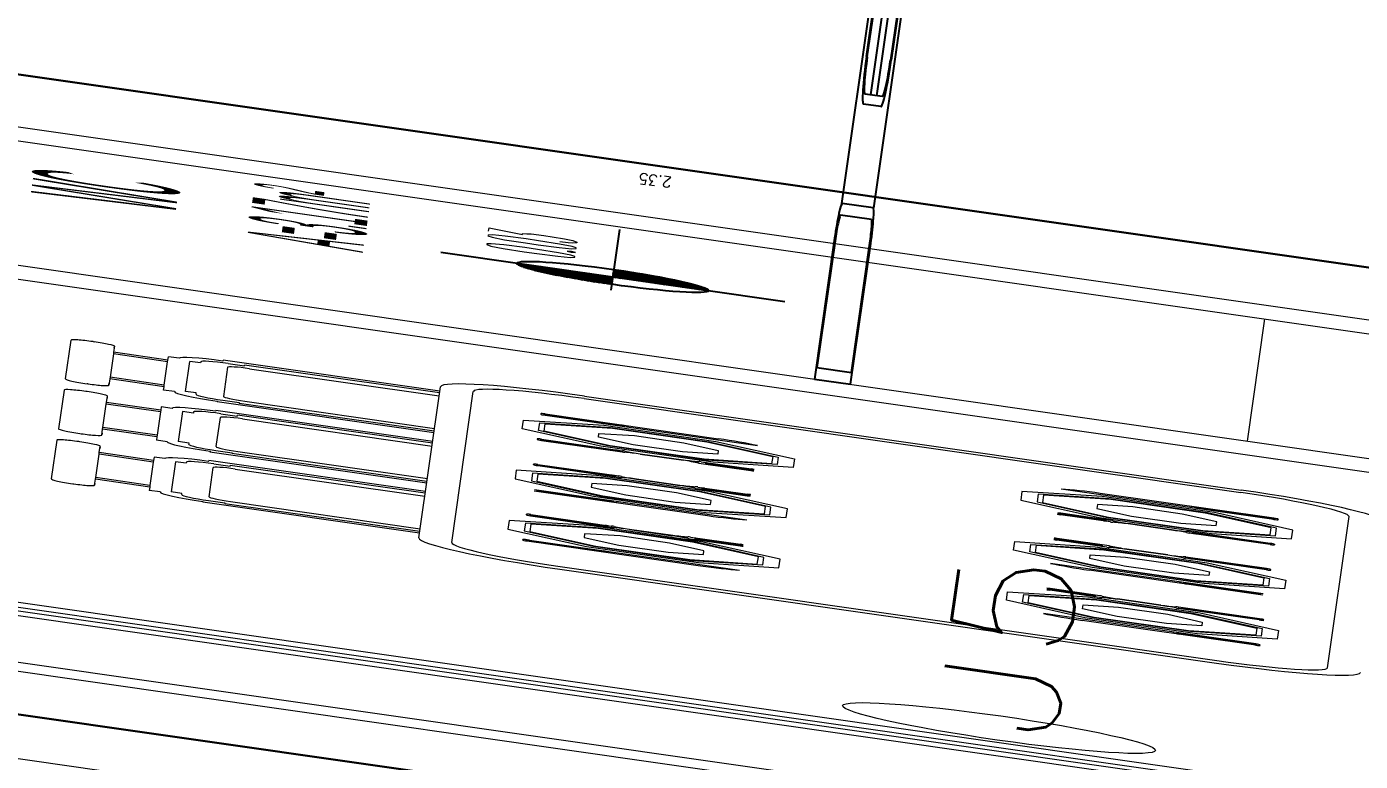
# Model space of a CAD drawing. Header units: millimetres. Extents: x -361192058 to 101130107379, y -14071650034 to 19218552450.
# Drawn here: x -135577.6 to -135510.8, y 40410.8 to 40447.6 of the extents above; entities that cross this region are included whole.
import ezdxf
from ezdxf.enums import TextEntityAlignment as Align

# ---------------------------------------------------------------- set-up
doc = ezdxf.new("R2010")
doc.units = ezdxf.units.MM
doc.header["$LTSCALE"] = 0.5
for name, color, linetype in [('02', 2, 'Continuous'), ('DIVERSOS', 4, 'Continuous'), ('ESQUADRIA', 3, 'Continuous'), ('MOBIL-I', 251, 'Continuous'), ('parede', 2, 'Continuous'), ('PISO', 8, 'Continuous'), ('TEXTO2', 3, 'Continuous'), ('TXT_0', 7, 'Continuous')]:
    doc.layers.add(name, color=color, linetype=linetype)
doc.styles.add('ADITIVOCAD', font='ROMANS.shx')
doc.styles.add('SANSSERIF', font='sas_____.pfb', dxfattribs={"height": 1})
doc.styles.get("Standard").update_dxf_attribs({"font": 'txt.shx', "height": 0.12})
doc.dimstyles.new('ESCALA50', dxfattribs={"dimtxt": 0.1, "dimasz": 0.06, "dimexe": 0.18, "dimexo": 0.06, "dimgap": 0.1, "dimtad": 1, "dimzin": 4, "dimdsep": 46, "dimtxsty": 'Standard', "dimblk1": 'BOLA', "dimblk2": 'BOLA', "dimsah": 1, "dimcen": -0.06, "dimse1": 1, "dimse2": 1, "dimclrd": 7, "dimclrt": 3, "dimadec": 0, "dimazin": 0, "dimtfac": 1, "dimtix": 1, "dimtmove": 0, "dimatfit": 3, "dimldrblk": 'BOLA', "dimfxl": 0, "dimtolj": 1, "dimtzin": 4, "dimarcsym": 0})

# ---------------------------------------------------------------- blocks, each defined once
blk = doc.blocks.new('ADC_VASO_02')
blk.add_lwpolyline([(-0.175, 0.15), (-0.175, 0.6, -0.414214), (-0.125, 0.65), (0.125, 0.65, -0.414214), (0.175, 0.6), (0.175, 0.1496)], format="xyb")
for points in [[(0.1388, 0.2754, -0.414214), (0.0988, 0.2354), (-0.0948, 0.2354, -0.414214), (-0.1348, 0.2754), (-0.1348, 0.5704, -0.414214), (-0.0948, 0.6104), (0.0988, 0.6104, -0.414214), (0.1388, 0.5704)], [(0.1303, 0.2754, -0.414214), (0.0988, 0.2439), (-0.0948, 0.2439, -0.414214), (-0.1263, 0.2754), (-0.1263, 0.5704, -0.414214), (-0.0948, 0.6019), (0.0988, 0.6019, -0.414214), (0.1303, 0.5704)], [(-0.17, 0.15, 0.414214), (-0.2, 0.12), (-0.2, 0), (0.2, 0), (0.2, 0.12, 0.414214), (0.17, 0.15)], [(-0.17, 0.14, 0.414214), (-0.19, 0.12), (-0.19, 0.01), (0.19, 0.01), (0.19, 0.12, 0.414214), (0.17, 0.14)]]:
    blk.add_lwpolyline(points, format="xyb", close=True)
blk.add_lwpolyline([(0.0363, 0.2439), (0.0363, 0.3375), (-0.0344, 0.3375), (-0.0344, 0.2439)])
blk.add_arc((0.0009, 0.3215), 0.0388, 24.3951, 155.6049)
blk = doc.blocks.new('Adc_nivelpl')
h = blk.add_hatch()
h.set_pattern_fill('_U', color=256, scale=0.005, angle=45, style=0, double=1)
h.set_pattern_definition([(45, (-5.8772514, -3.5161936), (-0.003535534, 0.003535534), []), (135, (-5.8772514, -3.5161936), (-0.003535534, -0.003535534), [])])
h.paths.add_polyline_path([(0.1954, -0.0865, 0.414214), (0.0865, -0.1954), (0.1954, -0.1954)])
h.paths.add_polyline_path([(0.1954, -0.1954), (0.1954, -0.3043, 0.414214), (0.3043, -0.1954)])
for p, q in [((0.1954, 0), (0.1954, -0.3908)), ((0.8958, -0.1954), (0, -0.1954))]:
    blk.add_line(p, q)
blk.add_circle((0.1954, -0.1954), 0.1089)
at = {"flags": 8}
blk.add_attdef('NIVEL', (0.3642, -0.1501), '', height=0.1, dxfattribs=at)
blk = doc.blocks.new('BOLA')
for p, q in [((0, -1.435), (0, 1.435)), ((-1.435, 0), (1.435, 0))]:
    blk.add_line(p, q)
blk.add_circle((0, 0), 0.452)
blk = doc.blocks.new('*D783')
at = {"layer": 'Defpoints', "color": 0, "transparency": 16777216}
for p in [(3914.988, 2436.488), (3914.988, 2434.138), (3915.7056, 2434.138)]:
    blk.add_point(p, dxfattribs=at)
at = {"layer": 'DIVERSOS', "color": 7, "lineweight": -2, "transparency": 16777216}
blk.add_line((3915.7056, 2436.428), (3915.7056, 2434.198), dxfattribs=at)
at = {"layer": 'DIVERSOS', "color": 7, "lineweight": -2, "transparency": 16777216, "xscale": 0.06, "yscale": 0.06, "zscale": 0.06}
for p, rotation in [((3915.7056, 2436.488), 90), ((3915.7056, 2434.138), 270)]:
    blk.add_blockref('BOLA', p, dxfattribs=dict(at, rotation=rotation))
at = {"layer": 'DIVERSOS', "color": 3, "lineweight": 18, "transparency": 16777216, "insert": (3915.5456, 2435.313), "char_height": 0.12, "attachment_point": 5, "rotation": 90}
blk.add_mtext('\\A1;2.35', dxfattribs=at)
blk = doc.blocks.new('*D809')
at = {"layer": 'Defpoints', "color": 0, "transparency": 16777216}
for p in [(3908.7717, 2436.488), (3909.838, 2436.488), (3909.838, 2430.338)]:
    blk.add_point(p, dxfattribs=at)
at = {"layer": 'DIVERSOS', "color": 7, "lineweight": -2, "transparency": 16777216}
blk.add_line((3908.7717, 2430.398), (3908.7717, 2436.428), dxfattribs=at)
at = {"layer": 'DIVERSOS', "color": 7, "lineweight": -2, "transparency": 16777216, "xscale": 0.06, "yscale": 0.06, "zscale": 0.06}
for p, rotation in [((3908.7717, 2436.488), 90), ((3908.7717, 2430.338), 270)]:
    blk.add_blockref('BOLA', p, dxfattribs=dict(at, rotation=rotation))
at = {"layer": 'DIVERSOS', "color": 3, "lineweight": 18, "transparency": 16777216, "insert": (3908.6117, 2433.413), "char_height": 0.12, "attachment_point": 5, "rotation": 90}
blk.add_mtext('\\A1;6.15', dxfattribs=at)
blk = doc.blocks.new('*D823')
at = {"layer": 'Defpoints', "color": 0, "transparency": 16777216}
for p in [(3901.3616, 2441.188), (3901.9251, 2441.188), (3901.3616, 2434.138)]:
    blk.add_point(p, dxfattribs=at)
at = {"layer": 'DIVERSOS', "color": 7, "lineweight": -2, "transparency": 16777216}
blk.add_line((3901.9251, 2434.198), (3901.9251, 2441.128), dxfattribs=at)
at = {"layer": 'DIVERSOS', "color": 7, "lineweight": -2, "transparency": 16777216, "xscale": 0.06, "yscale": 0.06, "zscale": 0.06}
for p, rotation in [((3901.9251, 2441.188), 90), ((3901.9251, 2434.138), 270)]:
    blk.add_blockref('BOLA', p, dxfattribs=dict(at, rotation=rotation))
at = {"layer": 'DIVERSOS', "color": 3, "lineweight": 18, "transparency": 16777216, "insert": (3901.7651, 2437.663), "char_height": 0.12, "attachment_point": 5, "rotation": 90}
blk.add_mtext('\\A1;7.05', dxfattribs=at)
blk = doc.blocks.new('*D1755')
at = {"layer": '02', "color": 7, "lineweight": -2, "transparency": 16777216}
blk.add_line((3913.698, 2436.0909), (3914.928, 2436.0909), dxfattribs=at)
at = {"layer": 'Defpoints', "color": 0, "transparency": 16777216}
for p in [(3914.988, 2436.0909), (3913.638, 2434.1732), (3914.988, 2434.1732)]:
    blk.add_point(p, dxfattribs=at)
at = {"layer": '02', "color": 7, "lineweight": -2, "transparency": 16777216, "xscale": 0.06, "yscale": 0.06, "zscale": 0.06, "rotation": 180}
blk.add_blockref('BOLA', (3913.638, 2436.0909), dxfattribs=at)
at = {"layer": '02', "color": 7, "lineweight": -2, "transparency": 16777216, "xscale": 0.06, "yscale": 0.06, "zscale": 0.06}
blk.add_blockref('BOLA', (3914.988, 2436.0909), dxfattribs=at)
at = {"layer": '02', "color": 3, "transparency": 16777216, "insert": (3914.313, 2436.2509), "char_height": 0.12, "attachment_point": 5}
blk.add_mtext('\\A1;1.35', dxfattribs=at)
blk = doc.blocks.new('APROVADO QUADRA 21.2 MBVII')
at = {"layer": '02', "color": 2, "lineweight": 18}
blk.add_line((3914.988, 2436.488), (3914.988, 2434.138), dxfattribs=at)
at = {"layer": 'DIVERSOS', "lineweight": 18}
for p, q in [((3909.838, 2433.8316), (3909.838, 2435.8316)), ((3909.988, 2435.8316), (3909.988, 2433.8316))]:
    blk.add_line(p, q, dxfattribs=at)
at = {"layer": 'ESQUADRIA', "lineweight": 18}
for p, q in [((3909.893, 2435.8316), (3909.893, 2433.8316)), ((3909.933, 2435.8316), (3909.933, 2433.8316))]:
    blk.add_line(p, q, dxfattribs=at)
at = {"layer": 'MOBIL-I', "lineweight": 18}
for p, q in [((3911.8205, 2435.7619), (3911.8205, 2435.7628)), ((3912.3754, 2435.7619), (3912.3754, 2435.7628)), ((3912.4612, 2435.7619), (3912.4612, 2435.7628)), ((3911.3924, 2435.7444), (3911.3739, 2435.7444)), ((3911.4386, 2435.6982), (3911.4386, 2435.7444)), ((3911.457, 2435.6982), (3911.457, 2435.7444)), ((3911.7151, 2435.6982), (3911.7151, 2435.7444)), ((3911.7336, 2435.6982), (3911.7336, 2435.7444)), ((3911.7985, 2435.7444), (3911.78, 2435.7444)), ((3911.9472, 2435.7444), (3911.9288, 2435.7444)), ((3911.9934, 2435.6982), (3911.9934, 2435.7444)), ((3912.0119, 2435.6982), (3912.0119, 2435.7444)), ((3912.2699, 2435.6982), (3912.2699, 2435.7444)), ((3912.2884, 2435.6982), (3912.2884, 2435.7444)), ((3912.3533, 2435.7444), (3912.3348, 2435.7444)), ((3912.4833, 2435.7444), (3912.5018, 2435.7444)), ((3912.5482, 2435.6982), (3912.5482, 2435.7444)), ((3912.5667, 2435.6982), (3912.5667, 2435.7444)), ((3912.8247, 2435.6982), (3912.8247, 2435.7444)), ((3912.8432, 2435.6982), (3912.8432, 2435.7444)), ((3912.8894, 2435.7444), (3912.9079, 2435.7444)), ((3911.4386, 2435.6982), (3911.4017, 2435.6982)), ((3911.4017, 2435.689), (3911.4017, 2435.6982)), ((3911.457, 2435.6982), (3911.4386, 2435.6982)), ((3911.7151, 2435.6982), (3911.457, 2435.6982)), ((3911.7336, 2435.6982), (3911.7151, 2435.6982)), ((3911.7705, 2435.6982), (3911.7336, 2435.6982)), ((3911.7705, 2435.689), (3911.7705, 2435.6982)), ((3911.9934, 2435.6982), (3911.9565, 2435.6982)), ((3911.9565, 2435.689), (3911.9565, 2435.6982)), ((3912.0119, 2435.6982), (3911.9934, 2435.6982)), ((3912.2699, 2435.6982), (3912.0119, 2435.6982)), ((3912.2884, 2435.6982), (3912.2699, 2435.6982)), ((3912.3253, 2435.6982), (3912.2884, 2435.6982)), ((3912.3253, 2435.689), (3912.3253, 2435.6982)), ((3912.5113, 2435.6982), (3912.5482, 2435.6982)), ((3912.5113, 2435.689), (3912.5113, 2435.6982)), ((3912.5482, 2435.6982), (3912.5667, 2435.6982)), ((3912.5667, 2435.6982), (3912.8247, 2435.6982)), ((3912.8247, 2435.6982), (3912.8432, 2435.6982)), ((3912.8432, 2435.6982), (3912.8801, 2435.6982)), ((3912.8801, 2435.689), (3912.8801, 2435.6982)), ((3911.752, 2435.6798), (3911.4201, 2435.6798)), ((3911.4201, 2435.6706), (3911.4201, 2435.6798)), ((3911.752, 2435.6706), (3911.752, 2435.6798)), ((3912.3068, 2435.6798), (3911.9749, 2435.6798)), ((3911.9749, 2435.6706), (3911.9749, 2435.6798)), ((3912.3068, 2435.6706), (3912.3068, 2435.6798)), ((3912.5298, 2435.6798), (3912.8617, 2435.6798)), ((3912.5298, 2435.6706), (3912.5298, 2435.6798)), ((3912.8617, 2435.6706), (3912.8617, 2435.6798)), ((3911.4063, 2435.6706), (3911.4201, 2435.6706)), ((3911.7659, 2435.6706), (3911.752, 2435.6706)), ((3911.9611, 2435.6706), (3911.9749, 2435.6706)), ((3912.3207, 2435.6706), (3912.3068, 2435.6706)), ((3912.5159, 2435.6706), (3912.5298, 2435.6706)), ((3912.8755, 2435.6706), (3912.8617, 2435.6706)), ((3911.3553, 2435.4675), (3911.3553, 2435.6521)), ((3911.3647, 2435.6521), (3911.3553, 2435.6521)), ((3911.3832, 2435.6475), (3911.3832, 2435.6336)), ((3911.4247, 2435.6475), (3911.7474, 2435.6475)), ((3911.7889, 2435.6475), (3911.7889, 2435.6336)), ((3911.8074, 2435.6521), (3911.8168, 2435.6521)), ((3911.8168, 2435.4675), (3911.8168, 2435.6521)), ((3911.9102, 2435.4675), (3911.9102, 2435.6521)), ((3911.9196, 2435.6521), (3911.9102, 2435.6521)), ((3911.938, 2435.6475), (3911.938, 2435.6336)), ((3911.9796, 2435.6475), (3912.3022, 2435.6475)), ((3912.3438, 2435.6475), (3912.3438, 2435.6336)), ((3912.3622, 2435.6521), (3912.3716, 2435.6521)), ((3912.3716, 2435.4675), (3912.3716, 2435.6521)), ((3912.465, 2435.4675), (3912.465, 2435.6521)), ((3912.4744, 2435.6521), (3912.465, 2435.6521)), ((3912.4929, 2435.6475), (3912.4929, 2435.6336)), ((3912.857, 2435.6475), (3912.5344, 2435.6475)), ((3912.8986, 2435.6475), (3912.8986, 2435.6336)), ((3912.917, 2435.6521), (3912.9264, 2435.6521)), ((3912.9264, 2435.4675), (3912.9264, 2435.6521)), ((3911.3738, 2435.4675), (3911.3738, 2435.6336)), ((3911.3832, 2435.6336), (3911.3738, 2435.6336)), ((3911.4063, 2435.629), (3911.4063, 2435.4675)), ((3911.7659, 2435.629), (3911.7659, 2435.4675)), ((3911.7889, 2435.6336), (3911.7983, 2435.6336)), ((3911.7983, 2435.4675), (3911.7983, 2435.6336)), ((3911.9286, 2435.4675), (3911.9286, 2435.6336)), ((3911.938, 2435.6336), (3911.9286, 2435.6336)), ((3911.9611, 2435.629), (3911.9611, 2435.4675)), ((3912.3207, 2435.629), (3912.3207, 2435.4675)), ((3912.3438, 2435.6336), (3912.3532, 2435.6336)), ((3912.3532, 2435.4675), (3912.3532, 2435.6336)), ((3912.4835, 2435.4675), (3912.4835, 2435.6336)), ((3912.4929, 2435.6336), (3912.4835, 2435.6336)), ((3912.5159, 2435.629), (3912.5159, 2435.4675)), ((3912.8755, 2435.629), (3912.8755, 2435.4675)), ((3912.8986, 2435.6336), (3912.908, 2435.6336)), ((3912.908, 2435.4675), (3912.908, 2435.6336)), ((3911.3052, 2435.4675), (3912.9766, 2435.4675)), ((3911.3052, 2435.4396), (3912.9766, 2435.4396)), ((3911.4385, 2435.3769), (3911.4385, 2435.2292)), ((3911.4422, 2435.3806), (3911.4487, 2435.3806)), ((3911.444, 2435.3778), (3911.4468, 2435.3778)), ((3911.4523, 2435.3769), (3911.4523, 2435.196)), ((3911.7173, 2435.3769), (3911.7173, 2435.3081)), ((3911.72, 2435.3769), (3911.72, 2435.3136)), ((3911.721, 2435.3806), (3911.7274, 2435.3806)), ((3911.721, 2435.3778), (3911.7274, 2435.3778)), ((3911.7283, 2435.3769), (3911.7283, 2435.3136)), ((3911.7311, 2435.3769), (3911.7311, 2435.3081)), ((3911.9933, 2435.3769), (3911.9933, 2435.2292)), ((3912.0072, 2435.3769), (3912.0072, 2435.196)), ((3912.2721, 2435.3769), (3912.2721, 2435.3081)), ((3912.2749, 2435.3769), (3912.2749, 2435.3136)), ((3912.2758, 2435.3806), (3912.2822, 2435.3806)), ((3912.2758, 2435.3778), (3912.2822, 2435.3778)), ((3912.2832, 2435.3769), (3912.2832, 2435.3136)), ((3912.2859, 2435.3769), (3912.2859, 2435.3081)), ((3912.5507, 2435.3769), (3912.5507, 2435.3081)), ((3912.5534, 2435.3769), (3912.5534, 2435.3136)), ((3912.5608, 2435.3806), (3912.5544, 2435.3806)), ((3912.5608, 2435.3778), (3912.5544, 2435.3778)), ((3912.5618, 2435.3769), (3912.5618, 2435.3136)), ((3912.5645, 2435.3769), (3912.5645, 2435.3081)), ((3912.8294, 2435.3769), (3912.8294, 2435.196)), ((3912.8396, 2435.3806), (3912.8331, 2435.3806)), ((3912.8377, 2435.3778), (3912.835, 2435.3778)), ((3912.8433, 2435.3769), (3912.8433, 2435.2292)), ((3911.4413, 2435.375), (3911.4413, 2435.3123)), ((3911.4496, 2435.375), (3911.4496, 2435.3123)), ((3911.9961, 2435.375), (3911.9961, 2435.3123)), ((3912.0044, 2435.375), (3912.0044, 2435.3123)), ((3912.8322, 2435.375), (3912.8322, 2435.3123)), ((3912.8405, 2435.375), (3912.8405, 2435.3123)), ((3911.184, 2435.3463), (3911.184, 2434.787)), ((3911.212, 2435.3463), (3911.212, 2434.787)), ((3913.0698, 2435.3463), (3913.0698, 2434.787)), ((3913.0978, 2435.3463), (3913.0978, 2434.787)), ((3911.444, 2435.3095), (3911.4468, 2435.3095)), ((3911.7311, 2435.3081), (3911.7173, 2435.3081)), ((3911.7228, 2435.3109), (3911.7256, 2435.3109)), ((3911.9989, 2435.3095), (3912.0016, 2435.3095)), ((3912.2859, 2435.3081), (3912.2721, 2435.3081)), ((3912.2776, 2435.3109), (3912.2804, 2435.3109)), ((3912.5507, 2435.3081), (3912.5645, 2435.3081)), ((3912.559, 2435.3109), (3912.5562, 2435.3109)), ((3912.8377, 2435.3095), (3912.835, 2435.3095)), ((3911.4385, 2435.3068), (3911.4523, 2435.3068)), ((3911.9933, 2435.3068), (3912.0072, 2435.3068)), ((3912.8433, 2435.3068), (3912.8294, 2435.3068)), ((3911.7219, 2435.2929), (3911.7219, 2435.256)), ((3911.7265, 2435.2929), (3911.7265, 2435.256)), ((3912.2767, 2435.2929), (3912.2767, 2435.256)), ((3912.2813, 2435.2929), (3912.2813, 2435.256)), ((3912.5553, 2435.2929), (3912.5553, 2435.256)), ((3912.5599, 2435.2929), (3912.5599, 2435.256)), ((3911.715, 2435.2409), (3911.7153, 2435.1985)), ((3911.7334, 2435.2409), (3911.7331, 2435.1985)), ((3912.2698, 2435.2409), (3912.2701, 2435.1985)), ((3912.2882, 2435.2409), (3912.2879, 2435.1985)), ((3912.5484, 2435.2409), (3912.5487, 2435.1985)), ((3912.5668, 2435.2409), (3912.5665, 2435.1985)), ((3911.7177, 2435.2351), (3911.7174, 2435.1985)), ((3911.7189, 2435.2375), (3911.719, 2435.2375)), ((3911.7202, 2435.2351), (3911.7205, 2435.1985)), ((3911.723, 2435.2351), (3911.7226, 2435.1985)), ((3911.7242, 2435.2375), (3911.7242, 2435.2375)), ((3911.7254, 2435.2351), (3911.7257, 2435.1985)), ((3911.7282, 2435.2351), (3911.7278, 2435.1985)), ((3911.7294, 2435.2375), (3911.7294, 2435.2375)), ((3911.7306, 2435.2351), (3911.731, 2435.1985)), ((3912.2726, 2435.2351), (3912.2722, 2435.1985)), ((3912.2738, 2435.2375), (3912.2738, 2435.2375)), ((3912.275, 2435.2351), (3912.2754, 2435.1985)), ((3912.2778, 2435.2351), (3912.2775, 2435.1985)), ((3912.279, 2435.2375), (3912.279, 2435.2375)), ((3912.2802, 2435.2351), (3912.2806, 2435.1985)), ((3912.283, 2435.2351), (3912.2827, 2435.1985)), ((3912.2842, 2435.2375), (3912.2843, 2435.2375)), ((3912.2855, 2435.2351), (3912.2858, 2435.1985)), ((3912.5511, 2435.2351), (3912.5508, 2435.1985)), ((3912.5524, 2435.2375), (3912.5523, 2435.2375)), ((3912.5536, 2435.2351), (3912.554, 2435.1985)), ((3912.5564, 2435.2351), (3912.5561, 2435.1985)), ((3912.5576, 2435.2375), (3912.5576, 2435.2375)), ((3912.5588, 2435.2351), (3912.5592, 2435.1985)), ((3912.5616, 2435.2351), (3912.5613, 2435.1985)), ((3912.5629, 2435.2375), (3912.5628, 2435.2375)), ((3912.5641, 2435.2351), (3912.5644, 2435.1985)), ((3911.7163, 2435.196), (3911.7163, 2435.196)), ((3911.7216, 2435.196), (3911.7216, 2435.196)), ((3911.7268, 2435.196), (3911.7268, 2435.196)), ((3911.732, 2435.196), (3911.732, 2435.196)), ((3912.2712, 2435.196), (3912.2712, 2435.196)), ((3912.2764, 2435.196), (3912.2764, 2435.196)), ((3912.2816, 2435.196), (3912.2816, 2435.196)), ((3912.2868, 2435.196), (3912.2869, 2435.196)), ((3912.5498, 2435.196), (3912.5497, 2435.196)), ((3912.555, 2435.196), (3912.555, 2435.196)), ((3912.5602, 2435.196), (3912.5602, 2435.196)), ((3912.5655, 2435.196), (3912.5654, 2435.196)), ((3911.4523, 2434.7564), (3911.4523, 2434.9373)), ((3911.7163, 2434.9373), (3911.7163, 2434.9373)), ((3911.7216, 2434.9373), (3911.7216, 2434.9373)), ((3911.7268, 2434.9373), (3911.7268, 2434.9373)), ((3911.732, 2434.9373), (3911.732, 2434.9373)), ((3912.0072, 2434.7564), (3912.0072, 2434.9373)), ((3912.2712, 2434.9373), (3912.2712, 2434.9373)), ((3912.2764, 2434.9373), (3912.2764, 2434.9373)), ((3912.2816, 2434.9373), (3912.2816, 2434.9373)), ((3912.2868, 2434.9373), (3912.2869, 2434.9373)), ((3912.5498, 2434.9373), (3912.5497, 2434.9373)), ((3912.555, 2434.9373), (3912.555, 2434.9373)), ((3912.5602, 2434.9373), (3912.5602, 2434.9373)), ((3912.5655, 2434.9373), (3912.5654, 2434.9373)), ((3912.8294, 2434.7564), (3912.8294, 2434.9373)), ((3911.715, 2434.8924), (3911.7153, 2434.9348)), ((3911.7177, 2434.8983), (3911.7174, 2434.9348)), ((3911.7202, 2434.8983), (3911.7205, 2434.9348)), ((3911.723, 2434.8983), (3911.7226, 2434.9348)), ((3911.7254, 2434.8983), (3911.7257, 2434.9348)), ((3911.7282, 2434.8983), (3911.7278, 2434.9348)), ((3911.7306, 2434.8983), (3911.731, 2434.9348)), ((3911.7334, 2434.8924), (3911.7331, 2434.9348)), ((3912.2698, 2434.8924), (3912.2701, 2434.9348)), ((3912.2726, 2434.8983), (3912.2722, 2434.9348)), ((3912.275, 2434.8983), (3912.2754, 2434.9348)), ((3912.2778, 2434.8983), (3912.2775, 2434.9348)), ((3912.2802, 2434.8983), (3912.2806, 2434.9348)), ((3912.283, 2434.8983), (3912.2827, 2434.9348)), ((3912.2855, 2434.8983), (3912.2858, 2434.9348)), ((3912.2882, 2434.8924), (3912.2879, 2434.9348)), ((3912.5484, 2434.8924), (3912.5487, 2434.9348)), ((3912.5511, 2434.8983), (3912.5508, 2434.9348)), ((3912.5536, 2434.8983), (3912.554, 2434.9348)), ((3912.5564, 2434.8983), (3912.5561, 2434.9348)), ((3912.5588, 2434.8983), (3912.5592, 2434.9348)), ((3912.5616, 2434.8983), (3912.5613, 2434.9348)), ((3912.5641, 2434.8983), (3912.5644, 2434.9348)), ((3912.5668, 2434.8924), (3912.5665, 2434.9348)), ((3911.4385, 2434.7564), (3911.4385, 2434.9042)), ((3911.9933, 2434.7564), (3911.9933, 2434.9042)), ((3912.8433, 2434.7564), (3912.8433, 2434.9042)), ((3911.7189, 2434.8958), (3911.719, 2434.8958)), ((3911.7242, 2434.8958), (3911.7242, 2434.8958)), ((3911.7294, 2434.8958), (3911.7294, 2434.8958)), ((3912.2738, 2434.8958), (3912.2738, 2434.8958)), ((3912.279, 2434.8958), (3912.279, 2434.8958)), ((3912.2842, 2434.8958), (3912.2843, 2434.8958)), ((3912.5524, 2434.8958), (3912.5523, 2434.8958)), ((3912.5576, 2434.8958), (3912.5576, 2434.8958)), ((3912.5629, 2434.8958), (3912.5628, 2434.8958)), ((3911.7219, 2434.8404), (3911.7219, 2434.8773)), ((3911.7265, 2434.8404), (3911.7265, 2434.8773)), ((3912.2767, 2434.8404), (3912.2767, 2434.8773)), ((3912.2813, 2434.8404), (3912.2813, 2434.8773)), ((3912.5553, 2434.8404), (3912.5553, 2434.8773)), ((3912.5599, 2434.8404), (3912.5599, 2434.8773)), ((3911.4385, 2434.8266), (3911.4523, 2434.8266)), ((3911.7311, 2434.8253), (3911.7173, 2434.8253)), ((3911.7173, 2434.7564), (3911.7173, 2434.8253)), ((3911.7311, 2434.7564), (3911.7311, 2434.8253)), ((3911.9933, 2434.8266), (3912.0072, 2434.8266)), ((3912.2721, 2434.7564), (3912.2721, 2434.8253)), ((3912.2859, 2434.8253), (3912.2721, 2434.8253)), ((3912.2859, 2434.7564), (3912.2859, 2434.8253)), ((3912.5507, 2434.8253), (3912.5645, 2434.8253)), ((3912.5507, 2434.7564), (3912.5507, 2434.8253)), ((3912.5645, 2434.7564), (3912.5645, 2434.8253)), ((3912.8433, 2434.8266), (3912.8294, 2434.8266)), ((3911.4413, 2434.7583), (3911.4413, 2434.8211)), ((3911.444, 2434.8238), (3911.4468, 2434.8238)), ((3911.4496, 2434.7583), (3911.4496, 2434.8211)), ((3911.72, 2434.7564), (3911.72, 2434.8197)), ((3911.7228, 2434.8225), (3911.7256, 2434.8225)), ((3911.7283, 2434.7564), (3911.7283, 2434.8197)), ((3911.9961, 2434.7583), (3911.9961, 2434.8211)), ((3911.9989, 2434.8238), (3912.0016, 2434.8238)), ((3912.0044, 2434.7583), (3912.0044, 2434.8211)), ((3912.2749, 2434.7564), (3912.2749, 2434.8197)), ((3912.2776, 2434.8225), (3912.2804, 2434.8225)), ((3912.2832, 2434.7564), (3912.2832, 2434.8197)), ((3912.5534, 2434.7564), (3912.5534, 2434.8197)), ((3912.559, 2434.8225), (3912.5562, 2434.8225)), ((3912.5618, 2434.7564), (3912.5618, 2434.8197)), ((3912.8322, 2434.7583), (3912.8322, 2434.8211)), ((3912.8377, 2434.8238), (3912.835, 2434.8238)), ((3912.8405, 2434.7583), (3912.8405, 2434.8211)), ((3911.4422, 2434.7528), (3911.4487, 2434.7528)), ((3911.444, 2434.7555), (3911.4468, 2434.7555)), ((3911.721, 2434.7555), (3911.7274, 2434.7555)), ((3911.721, 2434.7528), (3911.7274, 2434.7528)), ((3912.2758, 2434.7555), (3912.2822, 2434.7555)), ((3912.2758, 2434.7528), (3912.2822, 2434.7528)), ((3912.5608, 2434.7555), (3912.5544, 2434.7555)), ((3912.5608, 2434.7528), (3912.5544, 2434.7528)), ((3912.8396, 2434.7528), (3912.8331, 2434.7528)), ((3912.8377, 2434.7555), (3912.835, 2434.7555)), ((3911.3052, 2434.6938), (3912.9766, 2434.6938))]:
    blk.add_line(p, q, dxfattribs=at)
for points in [[(3911.8021, 2435.7813), (3911.3738, 2435.7813, 0.414214), (3911.3553, 2435.7628), (3911.3553, 2435.7619, 0.414214), (3911.3729, 2435.7444), (3911.4386, 2435.7444, 0.414214)], [(3911.8205, 2435.7628, 0.414214), (3911.8021, 2435.7813, 0.414214)], [(3912.3569, 2435.7813), (3911.9286, 2435.7813, 0.414214), (3911.9102, 2435.7628), (3911.9102, 2435.7619, 0.414214), (3911.9277, 2435.7444), (3911.9934, 2435.7444, 0.414214)], [(3912.3754, 2435.7628, 0.414214), (3912.3569, 2435.7813, 0.414214)], [(3912.4612, 2435.7628, -0.414214), (3912.4797, 2435.7813, -0.414214)], [(3912.4797, 2435.7813), (3912.908, 2435.7813, -0.414214), (3912.9264, 2435.7628), (3912.9264, 2435.7619, -0.414214), (3912.9089, 2435.7444), (3912.8432, 2435.7444, -0.414214)], [(3911.7336, 2435.7444), (3911.803, 2435.7444, 0.414214), (3911.8205, 2435.7619)], [(3912.2884, 2435.7444), (3912.3578, 2435.7444, 0.414214), (3912.3754, 2435.7619)], [(3912.5482, 2435.7444), (3912.4788, 2435.7444, -0.414214), (3912.4612, 2435.7619)], [(3911.4386, 2435.7444), (3911.457, 2435.7444, 0.414214)], [(3911.457, 2435.7444), (3911.7151, 2435.7444, 0.414214)], [(3911.7151, 2435.7444), (3911.7336, 2435.7444, 0.414214)], [(3911.9934, 2435.7444), (3912.0119, 2435.7444, 0.414214)], [(3912.0119, 2435.7444), (3912.2699, 2435.7444, 0.414214)], [(3912.2699, 2435.7444), (3912.2884, 2435.7444, 0.414214)], [(3912.5667, 2435.7444), (3912.5482, 2435.7444, -0.414214)], [(3912.8247, 2435.7444), (3912.5667, 2435.7444, -0.414214)], [(3912.8432, 2435.7444), (3912.8247, 2435.7444, -0.414214)]]:
    blk.add_lwpolyline(points, format="xyb", dxfattribs=at)
for points in [[(3911.4708, 2435.2311), (3911.5384, 2435.1635), (3911.634, 2435.1635), (3911.7015, 2435.2311), (3911.7015, 2435.3267), (3911.634, 2435.3943), (3911.5384, 2435.3943), (3911.4708, 2435.3267)], [(3912.0257, 2435.2311), (3912.0932, 2435.1635), (3912.1888, 2435.1635), (3912.2564, 2435.2311), (3912.2564, 2435.3267), (3912.1888, 2435.3943), (3912.0932, 2435.3943), (3912.0257, 2435.3267)], [(3912.811, 2435.2311), (3912.7434, 2435.1635), (3912.6478, 2435.1635), (3912.5802, 2435.2311), (3912.5802, 2435.3267), (3912.6478, 2435.3943), (3912.7434, 2435.3943), (3912.811, 2435.3267)], [(3911.4847, 2435.2368), (3911.5441, 2435.1774), (3911.6282, 2435.1774), (3911.6877, 2435.2368), (3911.6877, 2435.3209), (3911.6282, 2435.3804), (3911.5441, 2435.3804), (3911.4847, 2435.3209)], [(3911.4893, 2435.2388), (3911.546, 2435.182), (3911.6263, 2435.182), (3911.6831, 2435.2388), (3911.6831, 2435.319), (3911.6263, 2435.3758), (3911.546, 2435.3758), (3911.4893, 2435.319)], [(3912.0395, 2435.2368), (3912.099, 2435.1774), (3912.1831, 2435.1774), (3912.2425, 2435.2368), (3912.2425, 2435.3209), (3912.1831, 2435.3804), (3912.099, 2435.3804), (3912.0395, 2435.3209)], [(3912.0441, 2435.2388), (3912.1009, 2435.182), (3912.1812, 2435.182), (3912.2379, 2435.2388), (3912.2379, 2435.319), (3912.1812, 2435.3758), (3912.1009, 2435.3758), (3912.0441, 2435.319)], [(3912.7971, 2435.2368), (3912.7376, 2435.1774), (3912.6535, 2435.1774), (3912.5941, 2435.2368), (3912.5941, 2435.3209), (3912.6535, 2435.3804), (3912.7376, 2435.3804), (3912.7971, 2435.3209)], [(3912.7925, 2435.2388), (3912.7357, 2435.182), (3912.6555, 2435.182), (3912.5987, 2435.2388), (3912.5987, 2435.319), (3912.6555, 2435.3758), (3912.7357, 2435.3758), (3912.7925, 2435.319)], [(3911.5354, 2435.2579), (3911.5652, 2435.2281), (3911.6072, 2435.2281), (3911.6369, 2435.2579), (3911.6369, 2435.2999), (3911.6072, 2435.3297), (3911.5652, 2435.3297), (3911.5354, 2435.2999)], [(3912.0903, 2435.2579), (3912.12, 2435.2281), (3912.162, 2435.2281), (3912.1918, 2435.2579), (3912.1918, 2435.2999), (3912.162, 2435.3297), (3912.12, 2435.3297), (3912.0903, 2435.2999)], [(3912.7464, 2435.2579), (3912.7166, 2435.2281), (3912.6746, 2435.2281), (3912.6448, 2435.2579), (3912.6448, 2435.2999), (3912.6746, 2435.3297), (3912.7166, 2435.3297), (3912.7464, 2435.2999)], [(3911.4708, 2434.9022), (3911.5384, 2434.9698), (3911.634, 2434.9698), (3911.7015, 2434.9022), (3911.7015, 2434.8067), (3911.634, 2434.7391), (3911.5384, 2434.7391), (3911.4708, 2434.8067)], [(3912.0257, 2434.9022), (3912.0932, 2434.9698), (3912.1888, 2434.9698), (3912.2564, 2434.9022), (3912.2564, 2434.8067), (3912.1888, 2434.7391), (3912.0932, 2434.7391), (3912.0257, 2434.8067)], [(3912.811, 2434.9022), (3912.7434, 2434.9698), (3912.6478, 2434.9698), (3912.5802, 2434.9022), (3912.5802, 2434.8067), (3912.6478, 2434.7391), (3912.7434, 2434.7391), (3912.811, 2434.8067)], [(3911.4847, 2434.8965), (3911.5441, 2434.956), (3911.6282, 2434.956), (3911.6877, 2434.8965), (3911.6877, 2434.8124), (3911.6282, 2434.7529), (3911.5441, 2434.7529), (3911.4847, 2434.8124)], [(3911.4893, 2434.8946), (3911.546, 2434.9513), (3911.6263, 2434.9513), (3911.6831, 2434.8946), (3911.6831, 2434.8143), (3911.6263, 2434.7575), (3911.546, 2434.7575), (3911.4893, 2434.8143)], [(3912.0395, 2434.8965), (3912.099, 2434.956), (3912.1831, 2434.956), (3912.2425, 2434.8965), (3912.2425, 2434.8124), (3912.1831, 2434.7529), (3912.099, 2434.7529), (3912.0395, 2434.8124)], [(3912.0441, 2434.8946), (3912.1009, 2434.9513), (3912.1812, 2434.9513), (3912.2379, 2434.8946), (3912.2379, 2434.8143), (3912.1812, 2434.7575), (3912.1009, 2434.7575), (3912.0441, 2434.8143)], [(3912.7971, 2434.8965), (3912.7376, 2434.956), (3912.6535, 2434.956), (3912.5941, 2434.8965), (3912.5941, 2434.8124), (3912.6535, 2434.7529), (3912.7376, 2434.7529), (3912.7971, 2434.8124)], [(3912.7925, 2434.8946), (3912.7357, 2434.9513), (3912.6555, 2434.9513), (3912.5987, 2434.8946), (3912.5987, 2434.8143), (3912.6555, 2434.7575), (3912.7357, 2434.7575), (3912.7925, 2434.8143)], [(3911.5354, 2434.8755), (3911.5652, 2434.9052), (3911.6072, 2434.9052), (3911.6369, 2434.8755), (3911.6369, 2434.8334), (3911.6072, 2434.8037), (3911.5652, 2434.8037), (3911.5354, 2434.8334)], [(3912.0903, 2434.8755), (3912.12, 2434.9052), (3912.162, 2434.9052), (3912.1918, 2434.8755), (3912.1918, 2434.8334), (3912.162, 2434.8037), (3912.12, 2434.8037), (3912.0903, 2434.8334)], [(3912.7464, 2434.8755), (3912.7166, 2434.9052), (3912.6746, 2434.9052), (3912.6448, 2434.8755), (3912.6448, 2434.8334), (3912.6746, 2434.8037), (3912.7166, 2434.8037), (3912.7464, 2434.8334)]]:
    blk.add_lwpolyline(points, close=True, dxfattribs=at)
for centre, radius, start, end in [((3911.4017, 2435.6521), 0.0369, 90, 180), ((3911.7705, 2435.6521), 0.0369, 0, 90), ((3911.9565, 2435.6521), 0.0369, 90, 180), ((3912.3253, 2435.6521), 0.0369, 0, 90), ((3912.5113, 2435.6521), 0.0369, 90, 180), ((3912.8801, 2435.6521), 0.0369, 0, 90), ((3911.4063, 2435.6475), 0.0231, 90, 180), ((3911.7659, 2435.6475), 0.0231, 0, 90), ((3911.9611, 2435.6475), 0.0231, 90, 180), ((3912.3207, 2435.6475), 0.0231, 0, 90), ((3912.5159, 2435.6475), 0.0231, 90, 180), ((3912.8755, 2435.6475), 0.0231, 0, 90), ((3911.4247, 2435.629), 0.0185, 90, 180), ((3911.7474, 2435.629), 0.0185, 0, 90), ((3911.9796, 2435.629), 0.0185, 90, 180), ((3912.3022, 2435.629), 0.0185, 0, 90), ((3912.5344, 2435.629), 0.0185, 90, 180), ((3912.857, 2435.629), 0.0185, 0, 90), ((3911.3052, 2435.3463), 0.1212, 90, 180), ((3912.9766, 2435.3463), 0.1212, 0, 90), ((3911.3052, 2435.3463), 0.0932, 90, 180), ((3912.9766, 2435.3463), 0.0932, 0, 90), ((3911.4422, 2435.3769), 0.00369, 90, 180), ((3911.444, 2435.375), 0.00277, 90, 180), ((3911.4468, 2435.375), 0.00277, 0, 90), ((3911.4487, 2435.3769), 0.00369, 0, 90), ((3911.721, 2435.3769), 0.00369, 90, 180), ((3911.721, 2435.3769), 0.000923, 90, 180), ((3911.7274, 2435.3769), 0.00369, 0, 90), ((3911.7274, 2435.3769), 0.000923, 0, 90), ((3912.2758, 2435.3769), 0.00369, 90, 180), ((3912.2758, 2435.3769), 0.000923, 90, 180), ((3912.2822, 2435.3769), 0.00369, 0, 90), ((3912.2822, 2435.3769), 0.000923, 0, 90), ((3912.5544, 2435.3769), 0.00369, 90, 180), ((3912.5544, 2435.3769), 0.000923, 90, 180), ((3912.5608, 2435.3769), 0.00369, 0, 90), ((3912.5608, 2435.3769), 0.000923, 0, 90), ((3912.8331, 2435.3769), 0.00369, 90, 180), ((3912.835, 2435.375), 0.00277, 90, 180), ((3912.8377, 2435.375), 0.00277, 0, 90), ((3912.8396, 2435.3769), 0.00369, 0, 90), ((3911.444, 2435.3123), 0.00277, 180, 270), ((3911.4468, 2435.3123), 0.00277, 270, 0), ((3911.7208, 2435.3081), 0.00355, 180, 219.3605), ((3911.7228, 2435.3136), 0.00277, 180, 270), ((3911.7256, 2435.3136), 0.00277, 270, 0), ((3911.7276, 2435.3081), 0.00355, 320.6395, 0), ((3911.9989, 2435.3123), 0.00277, 180, 270), ((3912.0016, 2435.3123), 0.00277, 270, 0), ((3912.2756, 2435.3081), 0.00355, 180, 219.3605), ((3912.2776, 2435.3136), 0.00277, 180, 270), ((3912.2804, 2435.3136), 0.00277, 270, 0), ((3912.2824, 2435.3081), 0.00355, 320.6395, 0), ((3912.5542, 2435.3081), 0.00355, 180, 219.3605), ((3912.5562, 2435.3136), 0.00277, 180, 270), ((3912.559, 2435.3136), 0.00277, 270, 0), ((3912.561, 2435.3081), 0.00355, 320.6395, 0), ((3912.835, 2435.3123), 0.00277, 180, 270), ((3912.8377, 2435.3123), 0.00277, 270, 0), ((3911.7047, 2435.2949), 0.0173, 353.468, 39.3605), ((3911.7437, 2435.2949), 0.0173, 140.6395, 186.532), ((3912.2595, 2435.2949), 0.0173, 353.468, 39.3605), ((3912.2985, 2435.2949), 0.0173, 140.6395, 186.532), ((3912.5381, 2435.2949), 0.0173, 353.468, 39.3605), ((3912.5771, 2435.2949), 0.0173, 140.6395, 186.532), ((3911.6878, 2435.2644), 0.0351, 322.6134, 346.1777), ((3911.7606, 2435.2644), 0.0351, 193.8223, 217.3866), ((3912.2426, 2435.2644), 0.0351, 322.6134, 346.1777), ((3912.3154, 2435.2644), 0.0351, 193.8223, 217.3866), ((3912.5212, 2435.2644), 0.0351, 322.6134, 346.1777), ((3912.594, 2435.2644), 0.0351, 193.8223, 217.3866), ((3911.7185, 2435.2409), 0.00355, 142.6134, 180), ((3911.7299, 2435.2409), 0.00355, 0, 37.3866), ((3912.2733, 2435.2409), 0.00355, 142.6134, 180), ((3912.2847, 2435.2409), 0.00355, 0, 37.3866), ((3912.5519, 2435.2409), 0.00355, 142.6134, 180), ((3912.5633, 2435.2409), 0.00355, 0, 37.3866), ((3911.7205, 2435.2352), 0.00283, 125.0574, 182.8029), ((3911.7174, 2435.2352), 0.00283, 357.1971, 54.9426), ((3911.7258, 2435.2352), 0.00283, 125.0574, 182.8029), ((3911.7226, 2435.2352), 0.00283, 357.1971, 54.9426), ((3911.731, 2435.2352), 0.00283, 125.0574, 182.8029), ((3911.7278, 2435.2352), 0.00283, 357.1971, 54.9426), ((3912.2754, 2435.2352), 0.00283, 125.0574, 182.8029), ((3912.2722, 2435.2352), 0.00283, 357.1971, 54.9426), ((3912.2806, 2435.2352), 0.00283, 125.0574, 182.8029), ((3912.2774, 2435.2352), 0.00283, 357.1971, 54.9426), ((3912.2858, 2435.2352), 0.00283, 125.0574, 182.8029), ((3912.2826, 2435.2352), 0.00283, 357.1971, 54.9426), ((3912.554, 2435.2352), 0.00283, 125.0574, 182.8029), ((3912.5508, 2435.2352), 0.00283, 357.1971, 54.9426), ((3912.5592, 2435.2352), 0.00283, 125.0574, 182.8029), ((3912.556, 2435.2352), 0.00283, 357.1971, 54.9426), ((3912.5644, 2435.2352), 0.00283, 125.0574, 182.8029), ((3912.5612, 2435.2352), 0.00283, 357.1971, 54.9426), ((3911.494, 2435.2329), 0.0556, 183.8032, 221.5035), ((3912.0488, 2435.2329), 0.0556, 183.8032, 221.5035), ((3912.7878, 2435.2329), 0.0556, 318.4965, 356.1968), ((3911.7178, 2435.1981), 0.00253, 169.8701, 235.3535), ((3911.7149, 2435.1981), 0.00253, 304.6465, 10.1299), ((3911.723, 2435.1981), 0.00252, 169.4333, 235.0763), ((3911.7201, 2435.1981), 0.00253, 304.6465, 10.1299), ((3911.7282, 2435.1981), 0.00253, 169.8701, 235.3535), ((3911.7254, 2435.1981), 0.00251, 305.2035, 11.0044), ((3911.7335, 2435.1981), 0.00253, 169.8701, 235.3535), ((3911.7306, 2435.1981), 0.00251, 305.2035, 11.0044), ((3912.2726, 2435.1981), 0.00253, 169.8701, 235.3535), ((3912.2697, 2435.1981), 0.00253, 304.6465, 10.1299), ((3912.2778, 2435.1981), 0.00252, 169.4333, 235.0763), ((3912.275, 2435.1981), 0.00253, 304.6465, 10.1299), ((3912.2831, 2435.1981), 0.00253, 169.8701, 235.3535), ((3912.2802, 2435.1981), 0.00251, 305.2035, 11.0044), ((3912.2883, 2435.1981), 0.00253, 169.8701, 235.3535), ((3912.2854, 2435.1981), 0.00251, 305.2035, 11.0044), ((3912.5512, 2435.1981), 0.00251, 168.9956, 234.7965), ((3912.5483, 2435.1981), 0.00253, 304.6465, 10.1299), ((3912.5564, 2435.1981), 0.00251, 168.9956, 234.7965), ((3912.5536, 2435.1981), 0.00253, 304.6465, 10.1299), ((3912.5616, 2435.1981), 0.00253, 169.8701, 235.3535), ((3912.5588, 2435.1981), 0.00252, 304.9237, 10.5667), ((3912.5669, 2435.1981), 0.00253, 169.8701, 235.3535), ((3912.564, 2435.1981), 0.00253, 304.6465, 10.1299), ((3911.494, 2434.9005), 0.0556, 138.4965, 176.1968), ((3911.7178, 2434.9353), 0.00253, 124.6465, 190.1299), ((3911.7149, 2434.9353), 0.00253, 349.8701, 55.3535), ((3911.723, 2434.9353), 0.00252, 124.9237, 190.5667), ((3911.7201, 2434.9353), 0.00253, 349.8701, 55.3535), ((3911.7282, 2434.9353), 0.00253, 124.6465, 190.1299), ((3911.7254, 2434.9353), 0.00251, 348.9956, 54.7965), ((3911.7335, 2434.9353), 0.00253, 124.6465, 190.1299), ((3911.7306, 2434.9353), 0.00251, 348.9956, 54.7965), ((3912.0488, 2434.9005), 0.0556, 138.4965, 176.1968), ((3912.2726, 2434.9353), 0.00253, 124.6465, 190.1299), ((3912.2697, 2434.9353), 0.00253, 349.8701, 55.3535), ((3912.2778, 2434.9353), 0.00252, 124.9237, 190.5667), ((3912.275, 2434.9353), 0.00253, 349.8701, 55.3535), ((3912.2831, 2434.9353), 0.00253, 124.6465, 190.1299), ((3912.2802, 2434.9353), 0.00251, 348.9956, 54.7965), ((3912.2883, 2434.9353), 0.00253, 124.6465, 190.1299), ((3912.2854, 2434.9353), 0.00251, 348.9956, 54.7965), ((3912.5512, 2434.9353), 0.00251, 125.2035, 191.0044), ((3912.5483, 2434.9353), 0.00253, 349.8701, 55.3535), ((3912.5564, 2434.9353), 0.00251, 125.2035, 191.0044), ((3912.5536, 2434.9353), 0.00253, 349.8701, 55.3535), ((3912.5616, 2434.9353), 0.00253, 124.6465, 190.1299), ((3912.5588, 2434.9353), 0.00252, 349.4333, 55.0763), ((3912.5669, 2434.9353), 0.00253, 124.6465, 190.1299), ((3912.564, 2434.9353), 0.00253, 349.8701, 55.3535), ((3912.7878, 2434.9005), 0.0556, 3.8032, 41.5035), ((3911.7185, 2434.8924), 0.00355, 180, 217.3866), ((3911.7205, 2434.8981), 0.00283, 177.1971, 234.9426), ((3911.7174, 2434.8981), 0.00283, 305.0574, 2.8029), ((3911.7258, 2434.8981), 0.00283, 177.1971, 234.9426), ((3911.7226, 2434.8981), 0.00283, 305.0574, 2.8029), ((3911.731, 2434.8981), 0.00283, 177.1971, 234.9426), ((3911.7278, 2434.8981), 0.00283, 305.0574, 2.8029), ((3911.7299, 2434.8924), 0.00355, 322.6134, 0), ((3912.2733, 2434.8924), 0.00355, 180, 217.3866), ((3912.2754, 2434.8981), 0.00283, 177.1971, 234.9426), ((3912.2722, 2434.8981), 0.00283, 305.0574, 2.8029), ((3912.2806, 2434.8981), 0.00283, 177.1971, 234.9426), ((3912.2774, 2434.8981), 0.00283, 305.0574, 2.8029), ((3912.2858, 2434.8981), 0.00283, 177.1971, 234.9426), ((3912.2826, 2434.8981), 0.00283, 305.0574, 2.8029), ((3912.2847, 2434.8924), 0.00355, 322.6134, 0), ((3912.5519, 2434.8924), 0.00355, 180, 217.3866), ((3912.554, 2434.8981), 0.00283, 177.1971, 234.9426), ((3912.5508, 2434.8981), 0.00283, 305.0574, 2.8029), ((3912.5592, 2434.8981), 0.00283, 177.1971, 234.9426), ((3912.556, 2434.8981), 0.00283, 305.0574, 2.8029), ((3912.5644, 2434.8981), 0.00283, 177.1971, 234.9426), ((3912.5612, 2434.8981), 0.00283, 305.0574, 2.8029), ((3912.5633, 2434.8924), 0.00355, 322.6134, 0), ((3911.6878, 2434.869), 0.0351, 13.8223, 37.3866), ((3911.7606, 2434.869), 0.0351, 142.6134, 166.1777), ((3912.2426, 2434.869), 0.0351, 13.8223, 37.3866), ((3912.3154, 2434.869), 0.0351, 142.6134, 166.1777), ((3912.5212, 2434.869), 0.0351, 13.8223, 37.3866), ((3912.594, 2434.869), 0.0351, 142.6134, 166.1777), ((3911.7047, 2434.8385), 0.0173, 320.6395, 6.532), ((3911.7437, 2434.8385), 0.0173, 173.468, 219.3605), ((3912.2595, 2434.8385), 0.0173, 320.6395, 6.532), ((3912.2985, 2434.8385), 0.0173, 173.468, 219.3605), ((3912.5381, 2434.8385), 0.0173, 320.6395, 6.532), ((3912.5771, 2434.8385), 0.0173, 173.468, 219.3605), ((3911.7208, 2434.8253), 0.00355, 140.6395, 180), ((3911.7276, 2434.8253), 0.00355, 0, 39.3605), ((3912.2756, 2434.8253), 0.00355, 140.6395, 180), ((3912.2824, 2434.8253), 0.00355, 0, 39.3605), ((3912.5542, 2434.8253), 0.00355, 140.6395, 180), ((3912.561, 2434.8253), 0.00355, 0, 39.3605), ((3911.444, 2434.8211), 0.00277, 90, 180), ((3911.4468, 2434.8211), 0.00277, 0, 90), ((3911.7228, 2434.8197), 0.00277, 90, 180), ((3911.7256, 2434.8197), 0.00277, 0, 90), ((3911.9989, 2434.8211), 0.00277, 90, 180), ((3912.0016, 2434.8211), 0.00277, 0, 90), ((3912.2776, 2434.8197), 0.00277, 90, 180), ((3912.2804, 2434.8197), 0.00277, 0, 90), ((3912.5562, 2434.8197), 0.00277, 90, 180), ((3912.559, 2434.8197), 0.00277, 0, 90), ((3912.835, 2434.8211), 0.00277, 90, 180), ((3912.8377, 2434.8211), 0.00277, 0, 90), ((3911.3052, 2434.787), 0.1212, 180, 270), ((3911.3052, 2434.787), 0.0932, 180, 270), ((3912.9766, 2434.787), 0.0932, 270, 0), ((3912.9766, 2434.787), 0.1212, 270, 0), ((3911.444, 2434.7583), 0.00277, 180, 270), ((3911.4468, 2434.7583), 0.00277, 270, 0), ((3912.835, 2434.7583), 0.00277, 180, 270), ((3912.8377, 2434.7583), 0.00277, 270, 0), ((3911.4422, 2434.7564), 0.00369, 180, 270), ((3911.4487, 2434.7564), 0.00369, 270, 0), ((3911.721, 2434.7564), 0.00369, 180, 270), ((3911.721, 2434.7564), 0.000923, 180, 270), ((3911.7274, 2434.7564), 0.00369, 270, 0), ((3911.7274, 2434.7564), 0.000923, 270, 0), ((3912.2758, 2434.7564), 0.00369, 180, 270), ((3912.2758, 2434.7564), 0.000923, 180, 270), ((3912.2822, 2434.7564), 0.00369, 270, 0), ((3912.2822, 2434.7564), 0.000923, 270, 0), ((3912.5544, 2434.7564), 0.00369, 180, 270), ((3912.5544, 2434.7564), 0.000923, 180, 270), ((3912.5608, 2434.7564), 0.00369, 270, 0), ((3912.5608, 2434.7564), 0.000923, 270, 0), ((3912.8331, 2434.7564), 0.00369, 180, 270), ((3912.8396, 2434.7564), 0.00369, 270, 0)]:
    blk.add_arc(centre, radius, start, end, dxfattribs=at)
at = {"layer": 'parede', "lineweight": 18}
for p, q in [((3915.138, 2444.338), (3915.138, 2419.338)), ((3908.288, 2419.838), (3908.288, 2437.288)), ((3913.488, 2436.488), (3913.488, 2433.988)), ((3913.638, 2436.488), (3913.638, 2434.138))]:
    blk.add_line(p, q, dxfattribs=at)
at = {"layer": 'PISO', "lineweight": 18}
for p, q in [((3909.338, 2436.488), (3909.338, 2429.688)), ((3909.238, 2435.888), (3909.238, 2429.588)), ((3914.988, 2434.788), (3913.638, 2434.788))]:
    blk.add_line(p, q, dxfattribs=at)
blk.add_circle((3910.143, 2434.9607), 0.1333, dxfattribs=at)
at = {"layer": 'MOBIL-I', "lineweight": 18, "rotation": 269.9999999999999}
blk.add_blockref('ADC_VASO_02', (3913.638, 2435.141), dxfattribs=at)
at = {"layer": 'TXT_0', "lineweight": 18}
ref = blk.add_blockref('Adc_nivelpl', (3914.2865, 2435.4834), dxfattribs=dict(at, xscale=0.75, yscale=0.75, zscale=0.75))
ref.add_attrib('NIVEL', '0.03', (3914.5597, 2435.3709), dxfattribs={"height": 0.075, "style": 'ADITIVOCAD', "flags": 8})
at = {"color": 0, "lineweight": 13, "flags": 8}
for p in [(4700.7247, 2280.1125), (4699.5738, 2277.8964), (4702.3546, 2276.195), (4703.6722, 2274.085), (4699.8445, 2272.2194), (4703.0488, 2270.137), (4703.0877, 2267.9803), (4700.6523, 2261.5216), (4700.7007, 2257.1593)]:
    blk.add_attdef('NIVEL', p, '', height=0.075, dxfattribs=at)
for rotation, width, p in [(90, 0.8, (4700.8205, 2275.7521)), (270, 0.6, (4703.8437, 2274.9021)), (90, 0.8, (4701.5575, 2268.5021)), (180, 0.6, (4651.1817, 2236.1931))]:
    blk.add_attdef('$PORTA', text='', height=0.09, rotation=rotation, dxfattribs=dict(at, width=width)).set_placement(p, align=Align.MIDDLE)
for p in [(4654.176, 2240.463), (4648.499, 2240.1923), (4637.8012, 2239.3845), (4633.4388, 2239.3361), (4656.3921, 2239.3121), (4652.4746, 2237.6822), (4646.4166, 2236.988), (4644.2598, 2236.9491), (4650.3646, 2236.3646)]:
    blk.add_attdef('NIVEL', p, '', height=0.075, rotation=270, dxfattribs=at)
at = {"color": 0, "lineweight": 13, "width": 0.8, "flags": 8}
for p in [(4652.0317, 2239.2163), (4644.7817, 2238.4793)]:
    blk.add_attdef('$PORTA', text='', height=0.09, dxfattribs=at).set_placement(p, align=Align.MIDDLE)
at = {"layer": 'DIVERSOS', "lineweight": 18, "insert": (3910.0567, 2435.0132), "char_height": 0.10106, "width": 0.373078, "attachment_point": 1}
blk.add_mtext('{\\C3;J5}', dxfattribs=at)
at = {"layer": 'TEXTO2', "lineweight": 18, "style": 'SANSSERIF'}
blk.add_text('WC', height=0.12312, dxfattribs=at).set_placement((3914.447, 2435.7094))
at = {"layer": 'TXT_0', "lineweight": 18, "style": 'SANSSERIF'}
blk.add_text('A=3.17m²', height=0.0985, dxfattribs=at).set_placement((3914.3064, 2435.5482))
at = {"layer": '02', "color": 6}
dim = blk.add_linear_dim(base=(3914.988, 2436.0909), p1=(3913.638, 2434.1732), p2=(3914.988, 2434.1732), dimstyle='ESCALA50', override={"dimfxl": 0.18}, dxfattribs=at)
dim.commit()
dim.dimension.update_dxf_attribs({"geometry": '*D1755', "text_midpoint": (3914.313, 2436.2509)})
at = {"layer": 'DIVERSOS', "lineweight": 18}
for base, p1, p2, picture, middle in [((3901.9251, 2441.188), (3901.3616, 2434.138), (3901.3616, 2441.188), '*D823', (3901.7651, 2437.663)), ((3908.7717, 2436.488), (3909.838, 2430.338), (3909.838, 2436.488), '*D809', (3908.6117, 2433.413)), ((3915.7056, 2434.138), (3914.988, 2436.488), (3914.988, 2434.138), '*D783', (3915.5456, 2435.313))]:
    dim = blk.add_linear_dim(base=base, p1=p1, p2=p2, angle=90, dimstyle='ESCALA50', dxfattribs=at)
    dim.commit()
    dim.dimension.update_dxf_attribs({"geometry": picture, "text_midpoint": middle})

msp = doc.modelspace()

# ---------------------------------------------------------------- block references
at = {"layer": '02', "color": 0, "lineweight": 30, "xscale": -4.574818403918471, "yscale": -59.40450511825884, "zscale": 4.574818403918471, "rotation": 261.8606972171988}
msp.add_blockref('APROVADO QUADRA 21.2 MBVII', (5129.041, 2225.201), dxfattribs=at)

doc.saveas('drawing.dxf')
